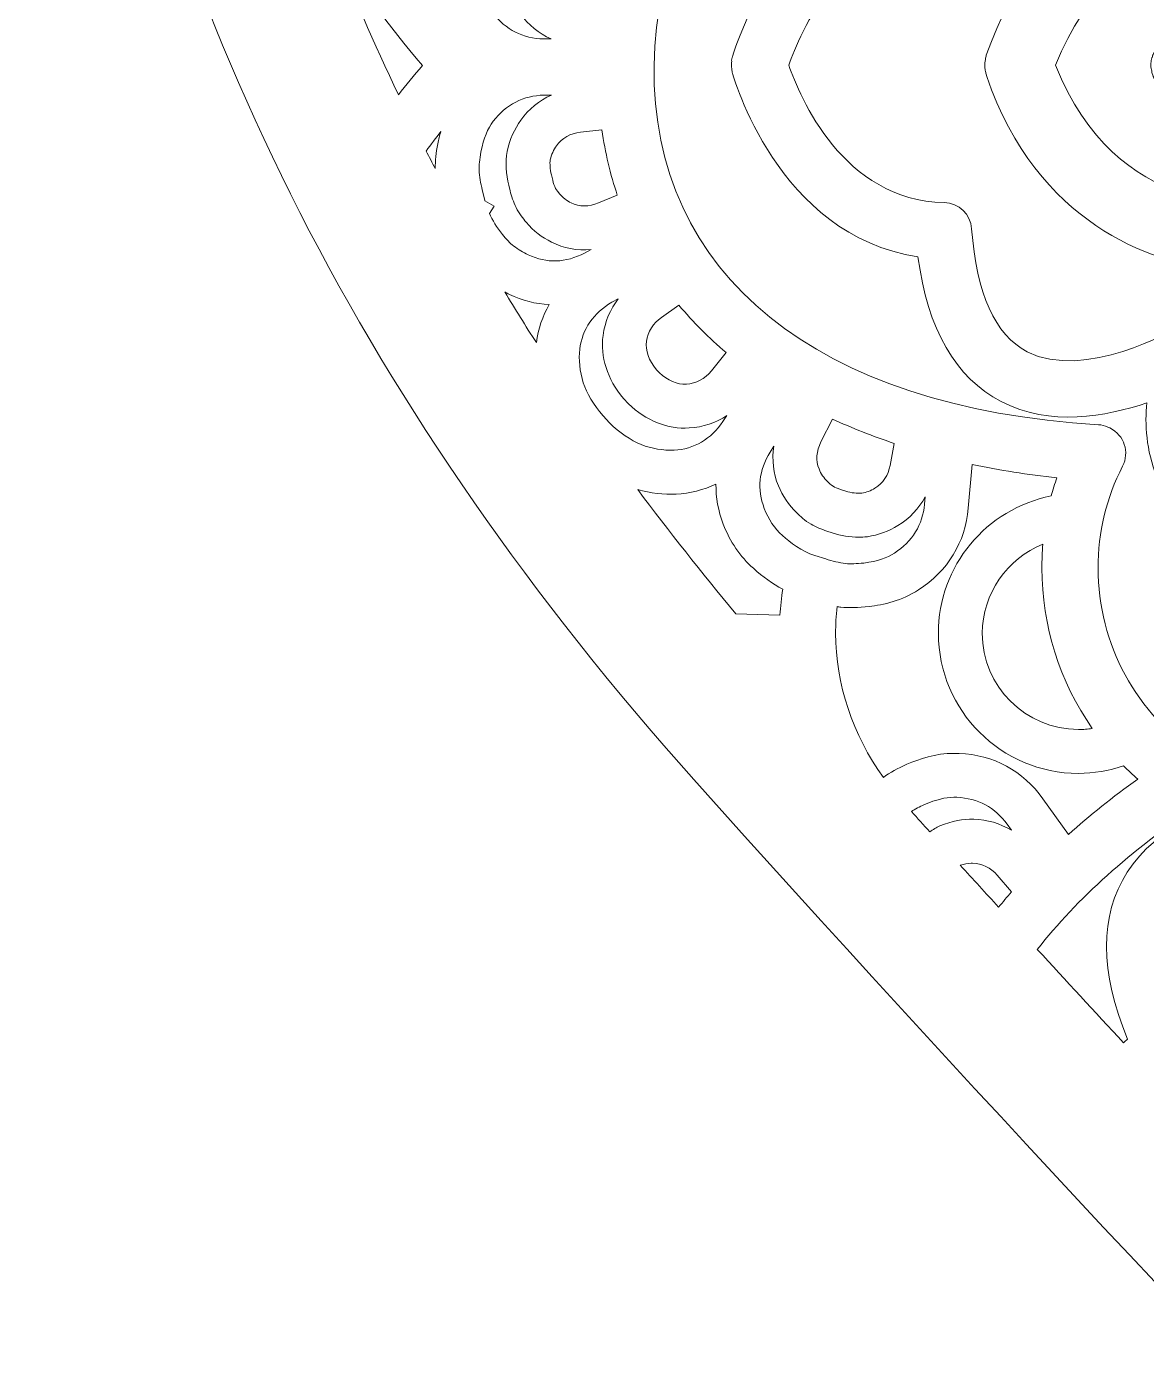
# Model space of a CAD drawing. Extents: x 49 to 10099, y -910 to -90.
# Drawn here: x 9200.7 to 9360.3, y -631.3 to -441.9 of the extents above; entities that cross this region are included whole.
import ezdxf

# ---------------------------------------------------------------- set-up
doc = ezdxf.new("R2010")
doc.units = 0
doc.header["$MEASUREMENT"] = 0
doc.layers.add('Layer 1', color=7, linetype='Continuous')

msp = doc.modelspace()

# ---------------------------------------------------------------- linework, layer by layer
at = {"layer": 'Layer 1', "lineweight": 0}
for points, knots in [([(10097.65, -338.77), (10098.51, -299.65), (10090.97, -261.41), (10075.28, -226.33), (10057.66, -186.9), (10030.56, -153.49), (9996.92, -129.71), (9961.84, -104.91), (9921.33, -91.8), (9879.76, -91.8), (9831.86, -91.8), (9783.83, -109.39), (9740.87, -142.66), (9708.16, -167.98), (9678.3, -202.19), (9651.81, -244.61), (9625.32, -202.2), (9595.46, -168), (9562.75, -142.67), (9519.78, -109.4), (9471.76, -91.81), (9423.84, -91.8), (9382.28, -91.8), (9341.77, -104.91), (9306.7, -129.69), (9273.06, -153.47), (9245.96, -186.88), (9228.33, -226.31), (9206.94, -274.13), (9200.68, -327.84), (9210.22, -381.63), (9220.77, -441.15), (9249.57, -497.53), (9295.81, -549.22), (9449.69, -721.22), (9626.76, -885.08), (9628.54, -886.72), (9628.54, -886.72), (9651.81, -908.2), (9651.81, -908.2), (9651.81, -908.2), (9675.08, -886.71), (9675.08, -886.71), (9676.85, -885.08), (9853.93, -721.22), (10007.81, -549.22), (10054.04, -497.54), (10082.84, -441.16), (10093.39, -381.65), (10095.63, -369.04), (10096.98, -356.43), (10097.49, -343.9), (10097.65, -342.96), (10097.8, -342.02), (10097.93, -341.07), (10097.95, -340.88), (10098.04, -340), (10098.11, -339.31), (10098.11, -339.15), (10098.12, -338.97), (10098.12, -338.79), (10098.12, -338.79), (10097.65, -338.77), (10097.65, -338.77)], [0, 0, 0, 0, 1, 1, 1, 2, 2, 2, 3, 3, 3, 4, 4, 4, 5, 5, 5, 6, 6, 6, 7, 7, 7, 8, 8, 8, 9, 9, 9, 10, 10, 10, 11, 11, 11, 12, 12, 12, 13, 13, 13, 14, 14, 14, 15, 15, 15, 16, 16, 16, 17, 17, 17, 18, 18, 18, 19, 19, 19, 20, 20, 20, 21, 21, 21, 21]), ([(9344.76, -573.42), (9350.45, -566.2), (9358.05, -559.31), (9367.53, -553), (9367.85, -552.78), (9368.14, -552.52), (9368.39, -552.22), (9368.69, -551.96), (9368.94, -551.69), (9369.15, -551.37), (9370.35, -549.52), (9369.82, -547.03), (9367.97, -545.83), (9358.86, -539.91), (9353.42, -529.91), (9353.42, -519.06), (9353.42, -513.94), (9354.6, -509.05), (9356.92, -504.53), (9357.93, -502.56), (9357.16, -500.14), (9355.11, -499.09), (9355.11, -499.09), (9354.83, -498.97), (9354.83, -498.97), (9354.38, -498.77), (9353.92, -498.65), (9353.46, -498.62), (9313.4, -496.29), (9289.73, -477.14), (9290.13, -447.42), (9290.55, -417.85), (9314.02, -398.71), (9352.94, -396.21), (9353.33, -396.19), (9353.71, -396.11), (9354.08, -395.97), (9354.47, -395.9), (9354.83, -395.78), (9355.16, -395.61), (9357.13, -394.61), (9357.91, -392.19), (9356.91, -390.22), (9351.98, -380.55), (9352.27, -369.16), (9357.7, -359.78), (9360.26, -355.34), (9363.72, -351.69), (9368, -348.93), (9368.9, -348.35), (9369.52, -347.46), (9369.74, -346.41), (9369.97, -345.36), (9369.77, -344.29), (9369.2, -343.4), (9369.2, -343.4), (9368.95, -343.05), (9368.95, -343.05), (9368.66, -342.66), (9368.33, -342.34), (9367.94, -342.08), (9334.42, -320.04), (9323.49, -291.62), (9338.71, -266.08), (9353.85, -240.68), (9383.76, -235.84), (9418.72, -253.15), (9419.05, -253.31), (9419.39, -253.42), (9419.75, -253.48), (9420.13, -253.63), (9420.52, -253.71), (9420.88, -253.72), (9420.88, -253.72), (9421.14, -253.73), (9421.14, -253.73), (9423.27, -253.73), (9425.03, -252.07), (9425.14, -249.94), (9425.7, -239.09), (9431.65, -229.38), (9441.04, -223.96), (9445.48, -221.4), (9450.31, -219.97), (9455.39, -219.72), (9457.59, -219.61), (9459.3, -217.73), (9459.19, -215.47), (9459.19, -215.47), (9459.15, -215.1), (9459.15, -215.1), (9459.1, -214.62), (9458.97, -214.17), (9458.76, -213.76), (9440.75, -177.91), (9445.5, -147.84), (9471.45, -133.33), (9479.95, -128.57), (9488.73, -126.57), (9497.45, -127.16), (9510.73, -132.75), (9523.78, -139.83), (9536.45, -148.34), (9540.17, -152.37), (9543.76, -156.96), (9547.18, -162.1), (9547.39, -162.41), (9547.63, -162.69), (9547.93, -162.94), (9548.18, -163.25), (9548.48, -163.51), (9548.81, -163.73), (9550.6, -164.9), (9553.19, -164.36), (9554.37, -162.56), (9554.51, -162.33), (9554.68, -162.13), (9554.83, -161.91), (9556.4, -163.18), (9557.97, -164.47), (9559.53, -165.79), (9554.81, -166.24), (9551.06, -168.05), (9548.3, -170.03), (9547.11, -164.06), (9544.32, -156.34), (9537.77, -152.15), (9531.58, -148.19), (9523.58, -148.21), (9513.96, -152.2), (9501.44, -136.39), (9478.18, -142.35), (9477.97, -142.41), (9477.97, -142.41), (9477.43, -142.61), (9477.43, -142.61), (9477.23, -142.7), (9477.07, -142.79), (9476.97, -142.86), (9476.81, -142.94), (9476.67, -143.04), (9476.53, -143.13), (9476.53, -143.13), (9476.14, -143.46), (9476.14, -143.46), (9475.96, -143.63), (9459.17, -160.74), (9466.63, -179.53), (9458.36, -185.87), (9454.34, -192.79), (9454.68, -200.13), (9455.03, -207.9), (9460.32, -214.17), (9464.89, -218.18), (9459.33, -220.71), (9452.63, -226.24), (9450.84, -238.32), (9450.84, -238.32), (9450.8, -238.74), (9450.8, -238.74), (9450.71, -241.31), (9450.96, -243.77), (9451.56, -246.11), (9449.23, -245.52), (9446.75, -245.25), (9444.19, -245.34), (9444.19, -245.34), (9443.74, -245.38), (9443.74, -245.38), (9431.68, -247.18), (9426.16, -253.87), (9423.63, -259.44), (9419.62, -254.86), (9413.34, -249.57), (9405.57, -249.22), (9398.27, -248.89), (9391.32, -252.9), (9384.97, -261.17), (9366.18, -253.71), (9349.06, -270.53), (9348.89, -270.71), (9348.89, -270.71), (9348.55, -271.12), (9348.55, -271.12), (9348.42, -271.3), (9348.32, -271.47), (9348.24, -271.61), (9348.18, -271.71), (9348.09, -271.87), (9348.02, -272.04), (9348.02, -272.04), (9347.85, -272.51), (9347.85, -272.51), (9347.78, -272.75), (9341.78, -295.95), (9357.65, -308.5), (9353.66, -318.13), (9353.64, -326.13), (9357.6, -332.31), (9361.79, -338.86), (9369.51, -341.66), (9375.47, -342.84), (9371.92, -347.81), (9368.88, -355.95), (9373.36, -367.28), (9373.36, -367.28), (9373.55, -367.69), (9373.55, -367.69), (9374.75, -369.96), (9376.2, -371.97), (9377.89, -373.69), (9375.56, -374.34), (9373.29, -375.36), (9371.1, -376.73), (9371.1, -376.73), (9370.75, -376.98), (9370.75, -376.98), (9361.21, -384.56), (9359.77, -393.12), (9360.36, -399.2), (9354.6, -397.25), (9346.52, -395.81), (9339.61, -399.39), (9333.09, -402.76), (9329.11, -409.71), (9327.75, -420.03), (9307.77, -422.97), (9301.34, -446.09), (9301.28, -446.28), (9301.28, -446.28), (9301.18, -446.67), (9301.18, -446.67), (9301.18, -446.67), (9301.19, -446.87), (9301.19, -446.87), (9301.17, -447.03), (9301.16, -447.21), (9301.16, -447.4), (9301.16, -447.56), (9301.17, -447.71), (9301.19, -447.88), (9301.19, -447.88), (9301.27, -448.41), (9301.27, -448.41), (9301.33, -448.65), (9307.71, -471.75), (9327.75, -474.68), (9329.11, -485.01), (9333.1, -491.96), (9339.62, -495.33), (9346.53, -498.92), (9354.6, -497.47), (9360.36, -495.51), (9359.77, -501.6), (9361.22, -510.16), (9370.8, -517.78), (9370.8, -517.78), (9371.12, -518), (9371.12, -518), (9373.29, -519.36), (9375.55, -520.37), (9377.88, -521.02), (9376.19, -522.74), (9374.74, -524.75), (9373.53, -527.02), (9373.53, -527.02), (9373.34, -527.43), (9373.34, -527.43), (9368.87, -538.77), (9371.9, -546.91), (9375.46, -551.88), (9369.49, -553.06), (9361.77, -555.85), (9357.58, -562.41), (9353.62, -568.59), (9353.64, -576.6), (9357.63, -586.22), (9357.42, -586.38), (9357.24, -586.56), (9357.04, -586.72), (9352.95, -582.31), (9348.85, -577.87), (9344.76, -573.42)], [0, 0, 0, 0, 1, 1, 1, 2, 2, 2, 3, 3, 3, 4, 4, 4, 5, 5, 5, 6, 6, 6, 7, 7, 7, 8, 8, 8, 9, 9, 9, 10, 10, 10, 11, 11, 11, 12, 12, 12, 13, 13, 13, 14, 14, 14, 15, 15, 15, 16, 16, 16, 17, 17, 17, 18, 18, 18, 19, 19, 19, 20, 20, 20, 21, 21, 21, 22, 22, 22, 23, 23, 23, 24, 24, 24, 25, 25, 25, 26, 26, 26, 27, 27, 27, 28, 28, 28, 29, 29, 29, 30, 30, 30, 31, 31, 31, 32, 32, 32, 33, 33, 33, 34, 34, 34, 35, 35, 35, 36, 36, 36, 37, 37, 37, 38, 38, 38, 39, 39, 39, 40, 40, 40, 41, 41, 41, 42, 42, 42, 43, 43, 43, 44, 44, 44, 45, 45, 45, 46, 46, 46, 47, 47, 47, 48, 48, 48, 49, 49, 49, 50, 50, 50, 51, 51, 51, 52, 52, 52, 53, 53, 53, 54, 54, 54, 55, 55, 55, 56, 56, 56, 57, 57, 57, 58, 58, 58, 59, 59, 59, 60, 60, 60, 61, 61, 61, 62, 62, 62, 63, 63, 63, 64, 64, 64, 65, 65, 65, 66, 66, 66, 67, 67, 67, 68, 68, 68, 69, 69, 69, 70, 70, 70, 71, 71, 71, 72, 72, 72, 73, 73, 73, 74, 74, 74, 75, 75, 75, 76, 76, 76, 77, 77, 77, 78, 78, 78, 79, 79, 79, 80, 80, 80, 81, 81, 81, 82, 82, 82, 83, 83, 83, 84, 84, 84, 85, 85, 85, 86, 86, 86, 87, 87, 87, 88, 88, 88, 89, 89, 89, 90, 90, 90, 91, 91, 91, 92, 92, 92, 93, 93, 93, 94, 94, 94, 94]), ([(9381.69, -469.78), (9380.76, -467.98), (9378.78, -466.93), (9376.8, -467.17), (9375.95, -467.27), (9355.9, -469.27), (9347.37, -447.38), (9355.89, -425.51), (9375.95, -427.49), (9376.78, -427.59), (9378.82, -427.82), (9380.76, -426.78), (9381.69, -424.99), (9382.62, -423.2), (9382.35, -420.98), (9381.02, -419.5), (9380.8, -419.24), (9375.61, -412.83), (9383.91, -402.49), (9386.85, -399.95), (9389.75, -399.02), (9393.03, -399.59), (9400.78, -400.9), (9408.94, -410.08), (9414.26, -417.56), (9411.01, -415.21), (9407.33, -413.3), (9403.43, -412.62), (9398.63, -411.78), (9394.18, -412.84), (9390.2, -415.76), (9390.03, -415.88), (9389.87, -416.02), (9389.73, -416.16), (9385.96, -419.9), (9384.09, -423.81), (9384.17, -427.78), (9384.18, -428.25), (9384.22, -428.71), (9384.29, -429.17), (9377.68, -430.07), (9366.58, -433.47), (9361.26, -445.84), (9361.26, -445.84), (9361.26, -445.84), (9361.26, -445.84), (9361.24, -445.88), (9361.23, -445.92), (9361.21, -445.96), (9361.21, -445.97), (9361.21, -445.97), (9361.21, -445.98), (9361.21, -445.98), (9361.2, -446), (9361.2, -446), (9361.17, -446.09), (9361.14, -446.17), (9361.11, -446.26), (9361.11, -446.26), (9361.09, -446.35), (9361.09, -446.35), (9361.02, -446.59), (9360.98, -446.84), (9360.96, -447.09), (9360.96, -447.09), (9360.95, -447.33), (9360.95, -447.33), (9360.94, -447.71), (9361.02, -448.02), (9361.06, -448.16), (9361.07, -448.22), (9361.08, -448.31), (9361.1, -448.41), (9361.1, -448.41), (9361.27, -448.95), (9361.27, -448.95), (9361.28, -448.98), (9361.3, -449.02), (9361.32, -449.06), (9361.32, -449.06), (9361.33, -449.1), (9361.33, -449.1), (9366.6, -461.31), (9377.69, -464.69), (9384.29, -465.59), (9384.22, -466.05), (9384.18, -466.51), (9384.17, -466.98), (9384.09, -470.95), (9385.96, -474.86), (9389.75, -478.62), (9389.88, -478.75), (9390.02, -478.86), (9390.19, -478.99), (9394.15, -481.89), (9398.63, -482.97), (9403.43, -482.14), (9407.3, -481.46), (9410.94, -479.58), (9414.17, -477.26), (9408.77, -484.8), (9400.67, -493.81), (9392.95, -495.13), (9389.7, -495.69), (9386.81, -494.77), (9383.91, -492.26), (9375.59, -481.9), (9380.8, -475.51), (9380.99, -475.28), (9382.34, -473.79), (9382.62, -471.58), (9381.69, -469.78)], [0, 0, 0, 0, 1, 1, 1, 2, 2, 2, 3, 3, 3, 4, 4, 4, 5, 5, 5, 6, 6, 6, 7, 7, 7, 8, 8, 8, 9, 9, 9, 10, 10, 10, 11, 11, 11, 12, 12, 12, 13, 13, 13, 14, 14, 14, 15, 15, 15, 16, 16, 16, 17, 17, 17, 18, 18, 18, 19, 19, 19, 20, 20, 20, 21, 21, 21, 22, 22, 22, 23, 23, 23, 24, 24, 24, 25, 25, 25, 26, 26, 26, 27, 27, 27, 28, 28, 28, 29, 29, 29, 30, 30, 30, 31, 31, 31, 32, 32, 32, 33, 33, 33, 34, 34, 34, 35, 35, 35, 36, 36, 36, 37, 37, 37, 37]), ([(9369.38, -409.23), (9369.71, -408.9), (9369.97, -408.53), (9370.17, -408.14), (9369.18, -412.1), (9369.41, -415.52), (9370, -418.16), (9361.05, -419.4), (9344.84, -424.65), (9337.49, -445.94), (9337.44, -446.12), (9337.4, -446.3), (9337.36, -446.52), (9337.36, -446.52), (9337.31, -446.86), (9337.31, -446.86), (9337.28, -447.05), (9337.28, -447.25), (9337.28, -447.41), (9337.28, -447.41), (9337.3, -447.82), (9337.3, -447.82), (9337.31, -448), (9337.34, -448.18), (9337.4, -448.43), (9337.41, -448.5), (9337.43, -448.57), (9337.45, -448.67), (9337.45, -448.67), (9337.54, -448.98), (9337.54, -448.98), (9344.83, -470.09), (9361, -475.34), (9369.94, -476.59), (9369.85, -476.98), (9369.77, -477.37), (9369.71, -477.76), (9369.32, -480.06), (9369.25, -483), (9370.08, -486.4), (9369.9, -486.07), (9369.67, -485.77), (9369.4, -485.5), (9368.09, -484.19), (9366.07, -483.95), (9364.52, -484.9), (9364.39, -484.97), (9351.5, -492.46), (9343.3, -488.22), (9338.73, -485.84), (9336.07, -479.95), (9335.4, -470.69), (9335.25, -468.62), (9333.57, -467.02), (9331.49, -466.97), (9317.03, -466.65), (9310.87, -451.83), (9309.34, -447.38), (9310.87, -442.92), (9317.03, -428.07), (9331.49, -427.75), (9333.57, -427.7), (9335.25, -426.1), (9335.4, -424.03), (9336.07, -414.77), (9338.73, -408.88), (9343.3, -406.5), (9351.56, -402.21), (9364.38, -409.74), (9364.5, -409.81), (9366.06, -410.75), (9368.08, -410.52), (9369.38, -409.23)], [0, 0, 0, 0, 1, 1, 1, 2, 2, 2, 3, 3, 3, 4, 4, 4, 5, 5, 5, 6, 6, 6, 7, 7, 7, 8, 8, 8, 9, 9, 9, 10, 10, 10, 11, 11, 11, 12, 12, 12, 13, 13, 13, 14, 14, 14, 15, 15, 15, 16, 16, 16, 17, 17, 17, 18, 18, 18, 19, 19, 19, 20, 20, 20, 21, 21, 21, 22, 22, 22, 23, 23, 23, 24, 24, 24, 24]), ([(9280.01, -421.07), (9280.01, -421.07), (9280.93, -421.55), (9280.93, -421.55), (9279, -421.41), (9277.1, -421.77), (9275.36, -422.65), (9272.31, -424.19), (9270.1, -426.98), (9269.48, -430.02), (9269.48, -430.02), (9269.27, -430.86), (9269.27, -430.86), (9268.85, -432.71), (9268.81, -434.33), (9269.15, -435.85), (9269.51, -437.4), (9270.16, -438.83), (9271.06, -440.07), (9272.2, -441.66), (9273.71, -442.87), (9275.46, -443.63), (9275.46, -443.63), (9274.39, -443.62), (9274.39, -443.62), (9271.5, -443.61), (9268.93, -442.3), (9267.16, -439.94), (9267.16, -439.94), (9267.12, -439.9), (9267.12, -439.9), (9266.3, -438.86), (9265.73, -437.5), (9265.36, -435.63), (9265.19, -434.76), (9265.09, -433.82), (9265.08, -433.01), (9265.1, -432.21), (9265.24, -431.31), (9265.5, -430.21), (9265.5, -430.21), (9265.89, -428.63), (9265.89, -428.63), (9266.22, -427.06), (9267.01, -425.5), (9268.3, -423.86), (9268.83, -423.19), (9269.42, -422.57), (9269.9, -422.16), (9270.56, -421.66), (9271.25, -421.24), (9271.96, -420.9), (9273.24, -420.29), (9274.53, -419.98), (9275.82, -419.98), (9277.22, -419.98), (9278.62, -420.34), (9280.01, -421.07)], [0, 0, 0, 0, 1, 1, 1, 2, 2, 2, 3, 3, 3, 4, 4, 4, 5, 5, 5, 6, 6, 6, 7, 7, 7, 8, 8, 8, 9, 9, 9, 10, 10, 10, 11, 11, 11, 12, 12, 12, 13, 13, 13, 14, 14, 14, 15, 15, 15, 16, 16, 16, 17, 17, 17, 18, 18, 18, 19, 19, 19, 19]), ([(9257.12, -447.42), (9255.93, -448.79), (9254.79, -450.18), (9253.68, -451.59), (9250.2, -444.3), (9247.04, -436.96), (9244.21, -429.55), (9247.95, -435.84), (9252.26, -441.83), (9257.12, -447.42)], [0, 0, 0, 0, 1, 1, 1, 2, 2, 2, 3, 3, 3, 3]), ([(9266.02, -466.71), (9266.01, -466.69), (9266.01, -466.66), (9266, -466.64), (9266, -466.64), (9265.64, -465.16), (9265.64, -465.16), (9265.4, -464.2), (9265.25, -463.21), (9265.19, -462.38), (9265.17, -461.64), (9265.25, -460.8), (9265.44, -459.75), (9265.86, -457.76), (9266.4, -456.42), (9267.21, -455.37), (9268.98, -453.01), (9271.54, -451.69), (9274.44, -451.65), (9274.44, -451.65), (9275.5, -451.63), (9275.5, -451.63), (9273.76, -452.41), (9272.26, -453.63), (9271.12, -455.22), (9270.22, -456.47), (9269.58, -457.92), (9269.18, -459.69), (9268.94, -461.23), (9269.02, -462.89), (9269.41, -464.49), (9269.41, -464.49), (9269.6, -465.27), (9269.6, -465.27), (9269.8, -466.08), (9270.07, -466.84), (9270.46, -467.68), (9270.9, -468.55), (9271.45, -469.24), (9271.9, -469.77), (9272.94, -470.99), (9274.17, -471.94), (9275.51, -472.6), (9277.2, -473.46), (9279.18, -473.84), (9281.14, -473.66), (9281.14, -473.66), (9280.22, -474.15), (9280.22, -474.15), (9278.9, -474.85), (9277.51, -475.24), (9276.18, -475.28), (9274.88, -475.32), (9273.53, -475.03), (9272.16, -474.39), (9271.47, -474.06), (9270.78, -473.65), (9270.12, -473.16), (9269.57, -472.75), (9269.07, -472.18), (9268.52, -471.52), (9267.7, -470.46), (9267.08, -469.46), (9266.65, -468.5), (9266.65, -468.5), (9267.31, -467.48), (9267.31, -467.48), (9267.31, -467.48), (9266.02, -466.71), (9266.02, -466.71)], [0, 0, 0, 0, 1, 1, 1, 2, 2, 2, 3, 3, 3, 4, 4, 4, 5, 5, 5, 6, 6, 6, 7, 7, 7, 8, 8, 8, 9, 9, 9, 10, 10, 10, 11, 11, 11, 12, 12, 12, 13, 13, 13, 14, 14, 14, 15, 15, 15, 16, 16, 16, 17, 17, 17, 18, 18, 18, 19, 19, 19, 20, 20, 20, 21, 21, 21, 22, 22, 22, 23, 23, 23, 23]), ([(9257.63, -459.62), (9258.32, -458.69), (9259.01, -457.76), (9259.72, -456.85), (9259.57, -457.4), (9259.42, -457.96), (9259.29, -458.58), (9259.05, -459.88), (9258.94, -461), (9258.94, -462.12), (9258.5, -461.28), (9258.06, -460.45), (9257.63, -459.62)], [0, 0, 0, 0, 1, 1, 1, 2, 2, 2, 3, 3, 3, 4, 4, 4, 4]), ([(9284.89, -465.9), (9284.89, -465.9), (9282.21, -467.02), (9282.21, -467.02), (9280.86, -467.59), (9279.46, -467.58), (9278.32, -467), (9277.7, -466.7), (9277.12, -466.25), (9276.66, -465.71), (9276.54, -465.57), (9276.21, -465.17), (9276.09, -464.94), (9275.92, -464.58), (9275.78, -464.19), (9275.68, -463.78), (9275.68, -463.78), (9275.49, -463), (9275.49, -463), (9275.3, -462.22), (9275.25, -461.38), (9275.32, -460.87), (9275.49, -460.13), (9275.8, -459.44), (9276.21, -458.86), (9276.99, -457.77), (9278.2, -457.09), (9279.62, -456.94), (9279.62, -456.94), (9282.7, -456.6), (9282.7, -456.6), (9283.16, -459.83), (9283.89, -462.94), (9284.89, -465.9)], [0, 0, 0, 0, 1, 1, 1, 2, 2, 2, 3, 3, 3, 4, 4, 4, 5, 5, 5, 6, 6, 6, 7, 7, 7, 8, 8, 8, 9, 9, 9, 10, 10, 10, 11, 11, 11, 11]), ([(9268.84, -479.7), (9269.07, -479.82), (9269.28, -479.95), (9269.51, -480.06), (9271.34, -480.92), (9273.24, -481.41), (9275.16, -481.51), (9274.23, -483.16), (9273.61, -484.99), (9273.35, -486.93), (9271.81, -484.53), (9270.31, -482.12), (9268.84, -479.7)], [0, 0, 0, 0, 1, 1, 1, 2, 2, 2, 3, 3, 3, 4, 4, 4, 4]), ([(9279.53, -487.86), (9279.87, -485.05), (9281.54, -482.62), (9284.11, -481.18), (9284.11, -481.18), (9285.03, -480.66), (9285.03, -480.66), (9283.87, -482.17), (9283.12, -483.95), (9282.85, -485.89), (9282.43, -488.94), (9283.44, -492.1), (9285.77, -494.89), (9285.77, -494.89), (9286.46, -495.64), (9286.46, -495.64), (9288.96, -498.05), (9292.14, -499.29), (9295.14, -499.09), (9297.09, -498.97), (9298.93, -498.35), (9300.52, -497.3), (9300.52, -497.3), (9299.93, -498.19), (9299.93, -498.19), (9298.31, -500.64), (9295.77, -502.13), (9292.98, -502.26), (9291.47, -502.31), (9289.81, -502.04), (9288.29, -501.47), (9286.74, -500.82), (9285.2, -499.74), (9283.78, -498.36), (9283.78, -498.36), (9282.85, -497.36), (9282.85, -497.36), (9281.48, -495.75), (9280.52, -494.15), (9280.03, -492.68), (9279.54, -491.01), (9279.36, -489.33), (9279.53, -487.86)], [0, 0, 0, 0, 1, 1, 1, 2, 2, 2, 3, 3, 3, 4, 4, 4, 5, 5, 5, 6, 6, 6, 7, 7, 7, 8, 8, 8, 9, 9, 9, 10, 10, 10, 11, 11, 11, 12, 12, 12, 13, 13, 13, 14, 14, 14, 14]), ([(9298.29, -490.96), (9297.38, -492.09), (9296.12, -492.75), (9294.73, -492.85), (9293.44, -492.96), (9292.05, -492.32), (9290.91, -491.23), (9290.91, -491.23), (9290.49, -490.79), (9290.49, -490.79), (9289.38, -489.46), (9288.87, -488.03), (9289.05, -486.74), (9289.24, -485.37), (9290, -484.16), (9291.2, -483.33), (9291.2, -483.33), (9293.68, -481.6), (9293.68, -481.6), (9295.69, -484.01), (9297.94, -486.27), (9300.4, -488.35), (9300.4, -488.35), (9298.29, -490.96), (9298.29, -490.96)], [0, 0, 0, 0, 1, 1, 1, 2, 2, 2, 3, 3, 3, 4, 4, 4, 5, 5, 5, 6, 6, 6, 7, 7, 7, 8, 8, 8, 8]), ([(9313.92, -501.09), (9313.92, -501.09), (9315.57, -497.82), (9315.57, -497.82), (9318.35, -499.1), (9321.29, -500.27), (9324.35, -501.29), (9324.35, -501.29), (9323.78, -504.42), (9323.78, -504.42), (9323.53, -505.82), (9322.76, -506.97), (9321.62, -507.67), (9321.03, -508.03), (9320.32, -508.29), (9319.76, -508.38), (9319.04, -508.45), (9318.26, -508.35), (9317.45, -508.09), (9317.45, -508.09), (9316.68, -507.84), (9316.68, -507.84), (9316.28, -507.7), (9315.9, -507.54), (9315.64, -507.4), (9315.34, -507.22), (9314.98, -506.87), (9314.85, -506.74), (9314.32, -506.22), (9313.91, -505.6), (9313.64, -504.93), (9313.15, -503.79), (9313.26, -502.39), (9313.92, -501.09)], [0, 0, 0, 0, 1, 1, 1, 2, 2, 2, 3, 3, 3, 4, 4, 4, 5, 5, 5, 6, 6, 6, 7, 7, 7, 8, 8, 8, 9, 9, 9, 10, 10, 10, 11, 11, 11, 11]), ([(9307.85, -507.33), (9308.42, -508.73), (9309.32, -510.07), (9310.46, -511.2), (9310.94, -511.67), (9311.6, -512.28), (9312.51, -512.82), (9313.21, -513.21), (9313.96, -513.53), (9314.75, -513.79), (9314.75, -513.79), (9315.53, -514.04), (9315.53, -514.04), (9316.8, -514.45), (9318.08, -514.66), (9319.32, -514.66), (9319.67, -514.66), (9320.02, -514.64), (9320.53, -514.59), (9322.11, -514.34), (9323.58, -513.81), (9324.88, -513), (9326.55, -511.99), (9327.88, -510.58), (9328.78, -508.9), (9328.78, -508.9), (9328.68, -509.97), (9328.68, -509.97), (9328.44, -512.84), (9326.94, -515.3), (9324.38, -516.93), (9323.33, -517.65), (9322.01, -518.07), (9320.01, -518.34), (9319.01, -518.45), (9318.1, -518.47), (9317.44, -518.42), (9316.5, -518.29), (9315.54, -518.06), (9314.59, -517.76), (9314.59, -517.76), (9313.03, -517.25), (9313.03, -517.25), (9311.16, -516.71), (9309.51, -515.38), (9308.43, -514.41), (9307.31, -513.43), (9306.42, -512.11), (9305.84, -510.58), (9305.32, -509.2), (9305.12, -507.82), (9305.25, -506.49), (9305.39, -505.18), (9305.87, -503.82), (9306.66, -502.56), (9306.66, -502.56), (9307.21, -501.68), (9307.21, -501.68), (9306.9, -503.62), (9307.11, -505.57), (9307.85, -507.33)], [0, 0, 0, 0, 1, 1, 1, 2, 2, 2, 3, 3, 3, 4, 4, 4, 5, 5, 5, 6, 6, 6, 7, 7, 7, 8, 8, 8, 9, 9, 9, 10, 10, 10, 11, 11, 11, 12, 12, 12, 13, 13, 13, 14, 14, 14, 15, 15, 15, 16, 16, 16, 17, 17, 17, 18, 18, 18, 19, 19, 19, 20, 20, 20, 20]), ([(9346.75, -508.78), (9337.48, -510.61), (9330.66, -518.76), (9330.66, -528.36), (9330.66, -539.37), (9339.62, -548.33), (9350.62, -548.33), (9352.8, -548.33), (9354.95, -547.96), (9357.05, -547.24), (9357.7, -547.89), (9358.37, -548.52), (9359.07, -549.13), (9355.53, -551.67), (9352.23, -554.32), (9349.19, -557.04), (9349.19, -557.04), (9345.56, -551.96), (9345.56, -551.96), (9342.74, -547.96), (9338.48, -545.67), (9333.62, -545.49), (9333.36, -545.47), (9333.1, -545.47), (9332.84, -545.47), (9330.27, -545.47), (9327.97, -546.28), (9326.16, -547.03), (9324.86, -547.62), (9323.8, -548.21), (9322.81, -548.91), (9318.46, -542.91), (9316, -535.54), (9316, -528.36), (9316, -527.13), (9316.08, -525.88), (9316.23, -524.56), (9316.4, -524.59), (9316.57, -524.61), (9316.74, -524.64), (9317.95, -524.74), (9319.2, -524.73), (9320.77, -524.55), (9322.82, -524.27), (9325.49, -523.75), (9327.82, -522.16), (9331.99, -519.51), (9334.51, -515.36), (9334.92, -510.51), (9334.92, -510.51), (9335.47, -504.3), (9335.47, -504.3), (9339.38, -505.12), (9343.42, -505.75), (9347.54, -506.18), (9347.25, -507.04), (9346.99, -507.91), (9346.75, -508.78)], [0, 0, 0, 0, 1, 1, 1, 2, 2, 2, 3, 3, 3, 4, 4, 4, 5, 5, 5, 6, 6, 6, 7, 7, 7, 8, 8, 8, 9, 9, 9, 10, 10, 10, 11, 11, 11, 12, 12, 12, 13, 13, 13, 14, 14, 14, 15, 15, 15, 16, 16, 16, 17, 17, 17, 18, 18, 18, 19, 19, 19, 19]), ([(9293.26, -508.52), (9295.27, -508.42), (9297.19, -507.93), (9298.95, -507.09), (9298.92, -509), (9299.27, -510.92), (9300, -512.8), (9300.93, -515.27), (9302.41, -517.45), (9304.28, -519.09), (9305.65, -520.32), (9307.05, -521.31), (9308.46, -522.06), (9308.28, -523.3), (9308.15, -524.54), (9308.07, -525.79), (9308.07, -525.79), (9301.8, -525.58), (9301.8, -525.58), (9296.91, -519.73), (9292.24, -513.83), (9287.81, -507.88), (9289.64, -508.37), (9291.51, -508.6), (9293.26, -508.52)], [0, 0, 0, 0, 1, 1, 1, 2, 2, 2, 3, 3, 3, 4, 4, 4, 5, 5, 5, 6, 6, 6, 7, 7, 7, 8, 8, 8, 8]), ([(9352.6, -541.92), (9351.95, -542.02), (9351.29, -542.07), (9350.62, -542.07), (9343.07, -542.07), (9336.92, -535.92), (9336.92, -528.36), (9336.92, -522.72), (9340.47, -517.7), (9345.55, -515.65), (9345.46, -516.79), (9345.41, -517.93), (9345.41, -519.06), (9345.41, -527.26), (9347.94, -535.26), (9352.6, -541.92)], [0, 0, 0, 0, 1, 1, 1, 2, 2, 2, 3, 3, 3, 4, 4, 4, 5, 5, 5, 5]), ([(9328.66, -552.77), (9330.4, -552.05), (9331.64, -551.73), (9332.85, -551.73), (9333, -551.73), (9333.15, -551.73), (9333.3, -551.74), (9336.25, -551.85), (9338.79, -553.21), (9340.46, -555.58), (9340.46, -555.58), (9341.07, -556.44), (9341.07, -556.44), (9339.45, -555.45), (9337.61, -554.91), (9335.69, -554.87), (9334.15, -554.82), (9332.63, -555.1), (9330.86, -555.81), (9330.37, -556.04), (9329.9, -556.33), (9329.43, -556.65), (9328.56, -555.68), (9327.69, -554.72), (9326.81, -553.76), (9327.34, -553.42), (9327.94, -553.1), (9328.66, -552.77)], [0, 0, 0, 0, 1, 1, 1, 2, 2, 2, 3, 3, 3, 4, 4, 4, 5, 5, 5, 6, 6, 6, 7, 7, 7, 8, 8, 8, 9, 9, 9, 9]), ([(9333.77, -561.41), (9334.31, -561.24), (9334.84, -561.13), (9335.34, -561.13), (9335.41, -561.13), (9335.47, -561.13), (9335.53, -561.13), (9336.87, -561.15), (9338.11, -561.76), (9339.05, -562.85), (9339.05, -562.85), (9341.09, -565.22), (9341.09, -565.22), (9340.45, -565.94), (9339.84, -566.67), (9339.24, -567.4), (9337.42, -565.41), (9335.6, -563.41), (9333.77, -561.41)], [0, 0, 0, 0, 1, 1, 1, 2, 2, 2, 3, 3, 3, 4, 4, 4, 5, 5, 5, 6, 6, 6, 6])]:
    msp.add_open_spline(points, degree=3, knots=knots, dxfattribs=at)

doc.saveas('drawing.dxf')
